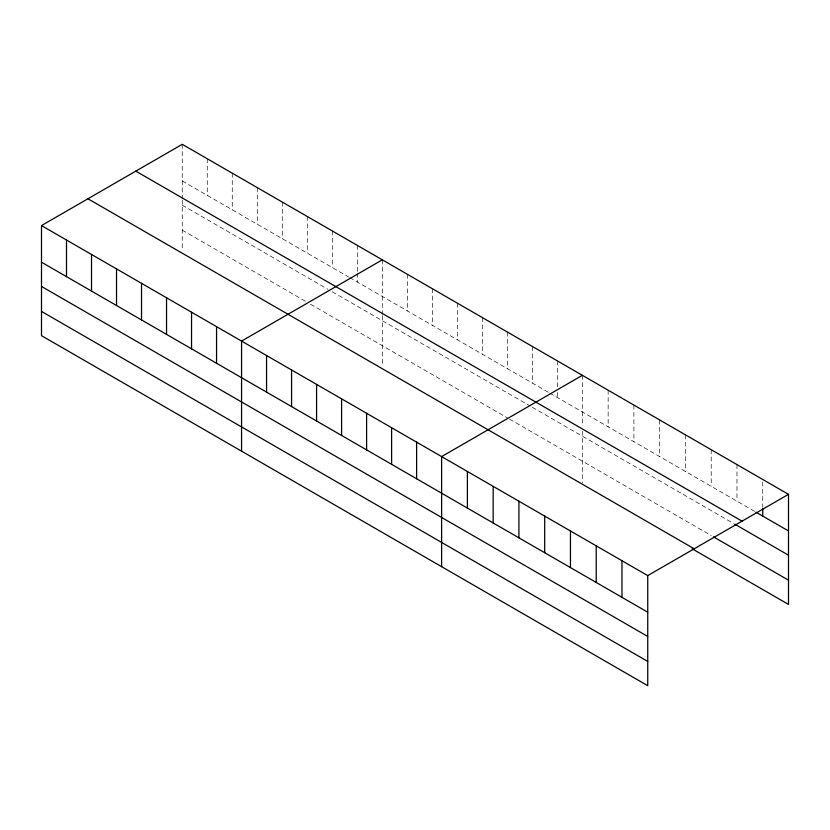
<?xml version="1.0" encoding="UTF-8"?>
<svg xmlns="http://www.w3.org/2000/svg" width="830" height="830" viewBox="0 0 830 830"><rect width="100%" height="100%" fill="white"/><g stroke="black" fill="none" stroke-linecap="round" stroke-linejoin="round"><path stroke-width="0.62" stroke-dasharray="4.15 3.11" d="M182.258 180.93L348.61 276.981M349.7 277.604L548.672 392.486M549.761 393.109L754.895 511.539M182.258 205.176L327.954 289.296M332.301 291.807L530.183 406.057M532.362 407.312L733.606 523.502M182.258 230.159L306.208 301.715M310.555 304.237L507.348 417.853M509.527 419.108L711.206 535.547M762.739 481.981L762.739 507.234M736.967 464.582L736.967 501.196M711.206 449.704L711.206 486.318M685.435 434.837L685.435 471.44M659.674 419.959L659.674 456.573M633.902 405.082L633.902 441.695M608.141 390.204L608.141 426.817M582.38 375.326L582.38 425.977M582.38 431.081L582.38 482.863M557.366 360.894L557.366 387.403M557.366 392.455L557.366 397.508M532.362 346.452L532.362 383.066M507.348 332.01L507.348 368.624M482.344 317.579L482.344 354.192M457.34 303.137L457.34 339.75M432.326 288.705L432.326 325.319M407.323 274.263L407.323 310.877M382.319 259.821L382.319 314.3M382.319 315.576L382.319 366.082M357.305 245.39L357.305 271.898M357.305 273.163L357.305 282.003M332.301 230.948L332.301 267.561M307.287 216.516L307.287 253.119M282.283 202.074L282.283 238.687M257.279 187.632L257.279 224.245M232.265 173.2L232.265 209.814M207.261 158.758L207.261 195.372M182.258 144.316L182.258 198.795M182.258 200.072L182.258 250.577"/><path stroke-width="1.25" d="M41.5 225.584L647.742 575.595L647.742 685.684L41.5 335.662L41.5 225.584L182.258 144.316L788.5 494.338L788.5 604.416L692.158 548.796M382.319 259.821L241.561 341.089L241.561 451.167M582.38 375.326L441.622 456.593L441.622 566.672M647.742 575.595L788.5 494.338M756.016 512.193L788.5 530.951M135.809 171.136L742.051 521.147M734.726 524.145L788.5 555.187M713.447 536.834L788.5 580.17M87.949 198.764L694.191 548.786M41.5 262.197L647.742 612.208M41.5 286.443L647.742 636.454M41.5 311.416L647.742 661.437M762.739 508.5L762.739 516.073M621.981 560.717L621.981 597.33M596.22 545.85L596.22 582.463M570.449 530.972L570.449 567.585M544.688 516.094L544.688 552.707M518.916 501.216L518.916 537.83M493.155 486.349L493.155 522.952M467.394 471.471L467.394 508.085M416.619 442.151L416.619 478.765M391.604 427.72L391.604 464.333M366.601 413.278L366.601 449.891M341.597 398.836L341.597 435.449M316.583 384.404L316.583 421.018M291.579 369.962L291.579 406.576M266.565 355.531L266.565 392.144M216.557 326.647L216.557 363.26M191.543 312.215L191.543 348.828M166.54 297.773L166.54 334.386M141.536 283.331L141.536 319.944M116.522 268.899L116.522 305.513M91.518 254.457L91.518 291.071M66.504 240.026L66.504 276.639"/></g></svg>
